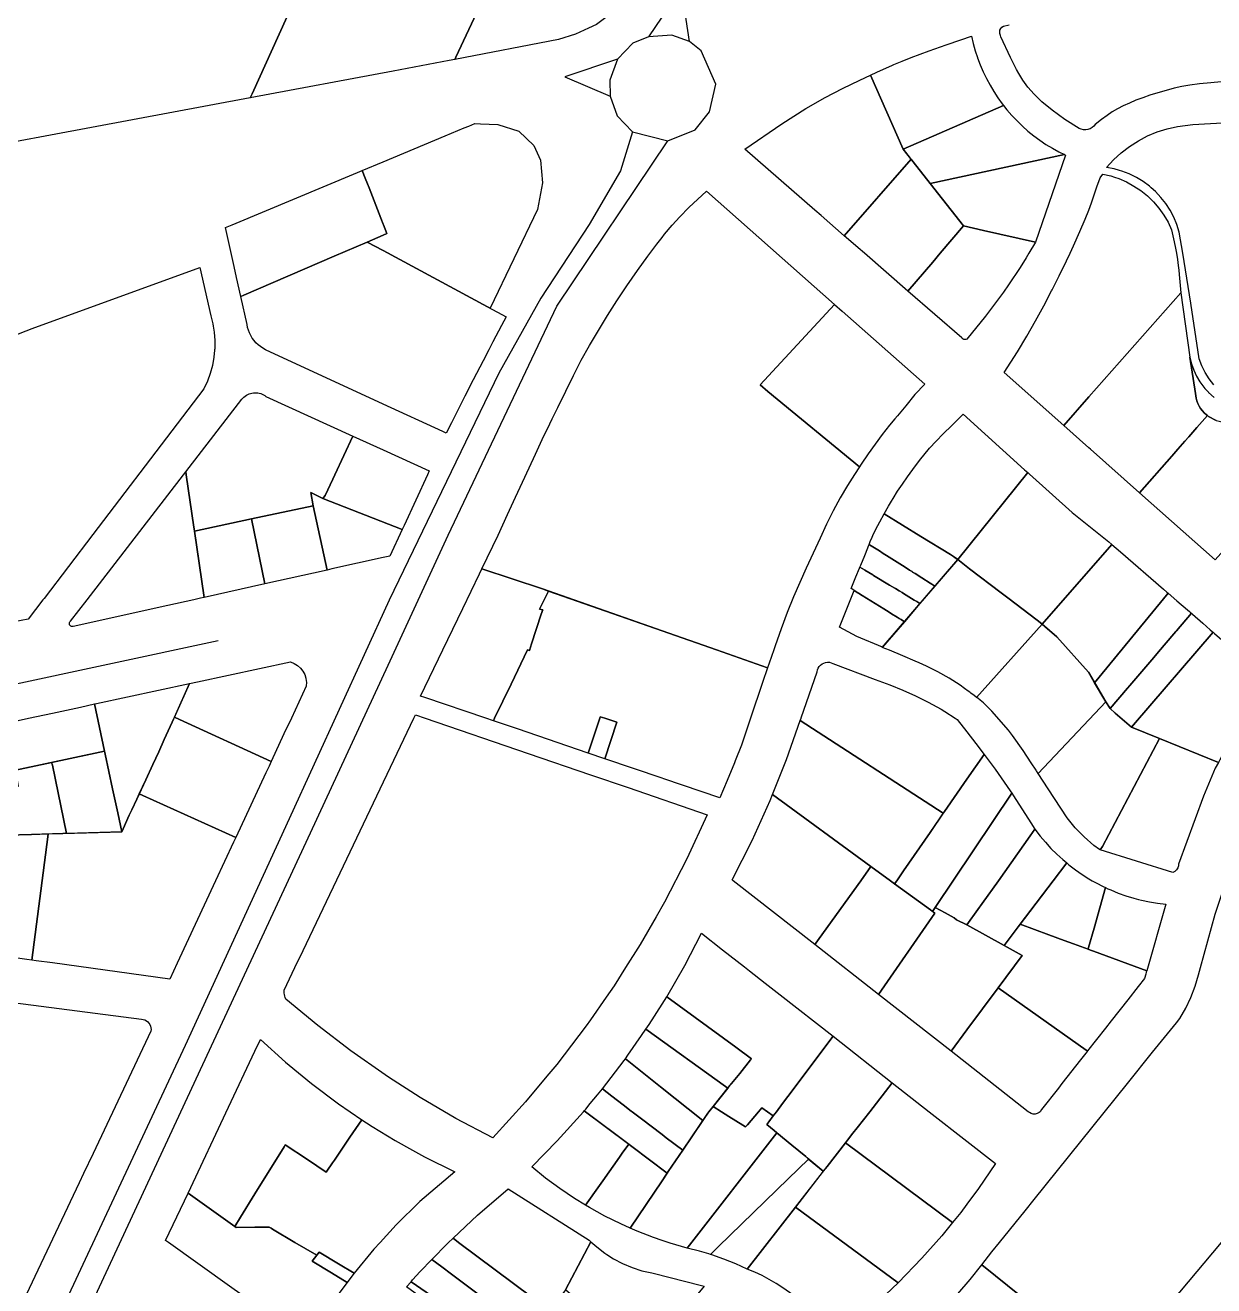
# Model space of a CAD drawing. Header units: metres. Extents: x 3 to 1027712, y 40 to 4430649.
# Drawn here: x 510171.3 to 510523.5, y 4409626.5 to 4410000.1 of the extents above; entities that cross this region are included whole.
import ezdxf

# ---------------------------------------------------------------- set-up
doc = ezdxf.new("R2010")
doc.units = ezdxf.units.M
doc.header["$MEASUREMENT"] = 0
doc.layers.add('A.ES.SDGC.CP.07003.cadastralparcel — CadastralParcel', color=1, linetype='Continuous')
doc.layers.add('Carreteras_5_km', color=2, linetype='Continuous', lineweight=30)
doc.layers.add('Cauces_artificiales_5_km', color=141, linetype='Continuous', lineweight=30)

msp = doc.modelspace()

# ---------------------------------------------------------------- linework, layer by layer
at = {"layer": 'A.ES.SDGC.CP.07003.cadastralparcel — CadastralParcel', "color": 7, "linetype": 'Continuous', "flags": 128}
for points in [[(510108.99, 4409954.46), (510110.03, 4409956.59), (510152.68, 4410043.97), (510179.21, 4410098.31), (510214.41, 4410170.43), (510266.74, 4410145.65), (510305.56, 4410128.02), (510284.68, 4410081.82), (510238.55, 4409979.79), (510237.99, 4409978.54), (510108.99, 4409954.46)], [(510352.83, 4410106.37), (510352.73, 4410106.16), (510346.4, 4410092.24), (510346.19, 4410091.78), (510339.55, 4410077.19), (510298.96, 4409990.58), (510298.65, 4409989.93), (510296.92, 4409989.6), (510280.35, 4409986.45), (510237.99, 4409978.54), (510238.55, 4409979.79), (510284.68, 4410081.82), (510305.56, 4410128.02), (510310.64, 4410125.71), (510329.74, 4410117.37), (510352.83, 4410106.37)], [(510338.26, 4409999.19), (510334.45, 4409997.4), (510329.33, 4409995.83), (510298.65, 4409989.93), (510298.96, 4409990.58), (510339.55, 4410077.19), (510346.19, 4410091.78), (510346.4, 4410092.24), (510352.73, 4410106.16), (510352.83, 4410106.37), (510361.04, 4410102.44), (510354.24, 4410087.51), (510381.75, 4410074.34), (510352.85, 4410012.4), (510350.82, 4410009.6), (510348.56, 4410006.98), (510346.07, 4410004.57), (510345.88, 4410004.41), (510343.38, 4410002.39), (510340.59, 4410000.32), (510338.26, 4409999.19)], [(510428.34, 4409988.22), (510428.78, 4409988.42), (510431.21, 4409989.44), (510433.86, 4409990.55), (510439.19, 4409992.54), (510444.23, 4409994.28), (510448.6, 4409995.76), (510451.78, 4409996.8), (510452.28, 4409994.64), (510452.87, 4409992.51), (510453.51, 4409990.55), (510453.56, 4409990.4), (510454.35, 4409988.33), (510455.22, 4409986.29), (510456.18, 4409984.29), (510457.23, 4409982.34), (510458.36, 4409980.43), (510459.58, 4409978.58), (510460.88, 4409976.78), (510461.25, 4409976.31), (510431.52, 4409963.31), (510421.79, 4409985.24), (510423.71, 4409986.13), (510428.34, 4409988.22)], [(510433.62, 4409960.65), (510433.83, 4409960.38), (510414.04, 4409937.68), (510407.16, 4409943.66), (510405.32, 4409945.26), (510384.54, 4409963.33), (510395.55, 4409970.88), (510402.67, 4409975.39), (510408.35, 4409978.63), (510413.51, 4409981.3), (510418.61, 4409983.77), (510421.79, 4409985.24), (510431.52, 4409963.31), (510433.62, 4409960.65)], [(510461.25, 4409976.31), (510462.25, 4409975.04), (510463.7, 4409973.36), (510465.23, 4409971.75), (510466.82, 4409970.21), (510468.48, 4409968.74), (510470.2, 4409967.34), (510471.98, 4409966.02), (510473.82, 4409964.78), (510475.71, 4409963.62), (510477.65, 4409962.55), (510479.28, 4409961.74), (510439.48, 4409953.22), (510434.45, 4409959.6), (510431.52, 4409963.31), (510461.25, 4409976.31)], [(510309.08, 4409916.28), (510308.37, 4409916.66), (510277.42, 4409933.28), (510272.7, 4409935.82), (510277.42, 4409937.85), (510278.52, 4409938.32), (510277.48, 4409940.98), (510277.42, 4409941.13), (510276.73, 4409942.9), (510273.23, 4409951.85), (510272.75, 4409953.07), (510272.09, 4409954.75), (510271.2, 4409957.04), (510277.42, 4409959.63), (510295.78, 4409967.28), (510301.45, 4409969.64), (510302.77, 4409970.19), (510304.54, 4409970.93), (510306.23, 4409970.89), (510311.38, 4409970.63), (510317.58, 4409968.71), (510322.1, 4409964.44), (510323.99, 4409960.13), (510324.61, 4409953.38), (510323.12, 4409945.46), (510309.08, 4409916.28)], [(510433.83, 4409960.38), (510434.45, 4409959.6), (510439.48, 4409953.22), (510449.41, 4409940.63), (510442.47, 4409932.49), (510440.24, 4409929.88), (510432.91, 4409921.28), (510420.01, 4409932.49), (510418.12, 4409934.13), (510415.28, 4409936.61), (510414.04, 4409937.68), (510433.83, 4409960.38)], [(510479.28, 4409961.74), (510479.64, 4409961.56), (510470.75, 4409935.78), (510455.34, 4409939.28), (510449.41, 4409940.63), (510439.48, 4409953.22), (510479.28, 4409961.74)], [(510269.78, 4409956.45), (510271.2, 4409957.04), (510272.09, 4409954.75), (510272.75, 4409953.07), (510273.23, 4409951.85), (510276.73, 4409942.9), (510277.42, 4409941.13), (510277.48, 4409940.98), (510278.52, 4409938.32), (510277.42, 4409937.85), (510272.7, 4409935.82), (510262.93, 4409931.62), (510236.14, 4409920.09), (510235.23, 4409919.7), (510233.96, 4409925.37), (510233.24, 4409928.6), (510230.66, 4409940.14), (510232.68, 4409940.98), (510269.78, 4409956.45)], [(510490.64, 4409955.98), (510493.06, 4409955.41), (510494.1, 4409955.07), (510495.43, 4409954.63), (510497.71, 4409953.64), (510499.89, 4409952.44), (510501.96, 4409951.06), (510503.89, 4409949.49), (510505.68, 4409947.75), (510507.3, 4409945.86), (510508.74, 4409943.84), (510510, 4409941.69), (510511.05, 4409939.43), (510511.57, 4409936.81), (510512.1, 4409934.55), (510512.49, 4409932.49), (510512.76, 4409930.66), (510513, 4409928.85), (510513.17, 4409927.51), (510513.3, 4409926.19), (510513.76, 4409920.79), (510486.55, 4409889.95), (510479.08, 4409881.48), (510461.44, 4409897.14), (510465.39, 4409903.27), (510468.15, 4409907.99), (510470.68, 4409912.47), (510473.13, 4409916.92), (510475.48, 4409921.36), (510475.63, 4409921.66), (510477.74, 4409925.8), (510479.91, 4409930.27), (510480.94, 4409932.49), (510481.98, 4409934.71), (510483.89, 4409938.99), (510485.47, 4409942.66), (510486.55, 4409945.32), (510487.33, 4409947.44), (510487.93, 4409949.28), (510488.45, 4409950.97), (510488.96, 4409952.5), (510489.43, 4409953.79), (510489.91, 4409954.85), (510490.64, 4409955.98)], [(510391.44, 4409891.57), (510418.55, 4409869.24), (510417.07, 4409867), (510415, 4409863.71), (510412.86, 4409860.04), (510410.76, 4409856.15), (510408.82, 4409852.2), (510406.88, 4409848.07), (510404.82, 4409843.67), (510402.76, 4409839.23), (510400.83, 4409834.97), (510398.99, 4409830.66), (510397.14, 4409826.06), (510395.32, 4409821.18), (510393.56, 4409816.14), (510393.17, 4409815.02), (510391.82, 4409811.08), (510391.34, 4409809.7), (510376.14, 4409815.02), (510360.05, 4409820.65), (510324.65, 4409833.03), (510306.64, 4409838.95), (510311.45, 4409849.02), (510314.27, 4409855.12), (510316.58, 4409860.19), (510318.7, 4409864.72), (510320.67, 4409868.94), (510322.53, 4409873.02), (510324.5, 4409877.28), (510326.75, 4409881.94), (510327.49, 4409883.46), (510329.14, 4409886.82), (510331.49, 4409891.64), (510333.8, 4409896.31), (510336.13, 4409900.8), (510338.57, 4409905.21), (510341.17, 4409909.65), (510343.88, 4409914.07), (510346.65, 4409918.44), (510349.59, 4409922.88), (510352.78, 4409927.43), (510355.86, 4409931.67), (510358.5, 4409935.19), (510360.05, 4409937.17), (510360.82, 4409938.16), (510363.05, 4409940.83), (510365.27, 4409943.32), (510367.97, 4409946.06), (510373.21, 4409950.9), (510411.17, 4409917.34), (510389.12, 4409893.48), (510391.44, 4409891.57)], [(510449.41, 4409940.63), (510455.34, 4409939.28), (510470.75, 4409935.78), (510468.74, 4409932.49), (510467.94, 4409931.17), (510466.16, 4409928.25), (510462.69, 4409923.12), (510461.22, 4409920.94), (510455.94, 4409913.87), (510450.34, 4409907.05), (510450.07, 4409906.95), (510449.79, 4409906.91), (510449.51, 4409906.95), (510449.25, 4409907.05), (510449.02, 4409907.21), (510448.84, 4409907.43), (510432.91, 4409921.28), (510440.24, 4409929.88), (510442.47, 4409932.49), (510449.41, 4409940.63)], [(510262.93, 4409931.62), (510272.7, 4409935.82), (510277.42, 4409933.28), (510308.37, 4409916.66), (510312.62, 4409914.37), (510313.87, 4409913.7), (510312.43, 4409911.08), (510309.92, 4409906.28), (510308.71, 4409903.94), (510307.01, 4409900.67), (510304.1, 4409895.04), (510301.62, 4409890.2), (510299.51, 4409886.01), (510297.64, 4409882.23), (510296.12, 4409879.17), (510295.05, 4409879.66), (510277.42, 4409887.82), (510242.56, 4409903.94), (510241.77, 4409904.37), (510241.03, 4409904.84), (510240.35, 4409905.39), (510239.71, 4409905.99), (510239.14, 4409906.64), (510238.62, 4409907.35), (510238.17, 4409908.1), (510237.78, 4409908.89), (510237.47, 4409909.7), (510237.24, 4409910.54), (510237.08, 4409911.4), (510235.23, 4409919.7), (510236.14, 4409920.09), (510262.93, 4409931.62)], [(510513.76, 4409920.79), (510516.48, 4409901.72), (510518.08, 4409890.91), (510518.27, 4409889.61), (510518.51, 4409888.8), (510518.82, 4409888.01), (510519.2, 4409887.25), (510519.64, 4409886.54), (510520.15, 4409885.86), (510520.72, 4409885.23), (510521.35, 4409884.66), (510521.66, 4409884.43), (510518.51, 4409880.85), (510516.14, 4409878.16), (510514.99, 4409876.85), (510512.86, 4409874.43), (510511.07, 4409872.39), (510501.53, 4409861.55), (510487.02, 4409874.43), (510486.55, 4409874.85), (510479.08, 4409881.48), (510486.55, 4409889.95), (510513.76, 4409920.79)], [(510413.42, 4409915.35), (510437.9, 4409893.71), (510434.97, 4409890.61), (510432.28, 4409887.33), (510429.77, 4409884.33), (510429.04, 4409883.46), (510427.45, 4409881.55), (510425.28, 4409878.79), (510423.2, 4409875.97), (510421.13, 4409873.05), (510419.09, 4409870.05), (510418.55, 4409869.24), (510391.44, 4409891.57), (510389.12, 4409893.48), (510411.17, 4409917.34), (510413.42, 4409915.35)], [(510260.19, 4409860.73), (510259.58, 4409859.81), (510256.6, 4409861.37), (510256.02, 4409861.57), (510256.69, 4409857.71), (510238.37, 4409853.79), (510221.5, 4409850.18), (510221.4, 4409850.84), (510221.33, 4409851.34), (510219.01, 4409866.9), (510218.9, 4409867.7), (510235.56, 4409889.26), (510235.85, 4409889.59), (510236.17, 4409889.9), (510236.51, 4409890.19), (510236.87, 4409890.44), (510237.26, 4409890.66), (510237.66, 4409890.84), (510238.08, 4409890.99), (510238.51, 4409891.09), (510238.95, 4409891.17), (510239.39, 4409891.2), (510239.83, 4409891.19), (510240.28, 4409891.14), (510240.71, 4409891.06), (510241.14, 4409890.94), (510241.55, 4409890.77), (510241.95, 4409890.58), (510242.33, 4409890.35), (510242.68, 4409890.09), (510268.4, 4409878.35), (510263.06, 4409866.9), (510262.46, 4409865.61), (510260.19, 4409860.73)], [(510467.46, 4409868.38), (510468.42, 4409867.52), (510447.65, 4409841.73), (510446.43, 4409842.66), (510445.51, 4409843.22), (510436.76, 4409848.57), (510425.83, 4409855.25), (510427.16, 4409857.6), (510428.03, 4409859.07), (510428.49, 4409859.85), (510429.85, 4409862.01), (510431.28, 4409864.11), (510432.8, 4409866.25), (510434.4, 4409868.48), (510436.02, 4409870.68), (510436.76, 4409871.62), (510437.63, 4409872.73), (510439.34, 4409874.73), (510441.26, 4409876.8), (510443.39, 4409878.97), (510445.9, 4409881.44), (510449.31, 4409884.79), (510467.46, 4409868.38)], [(510518.51, 4409880.85), (510521.66, 4409884.43), (510522.02, 4409884.15), (510522.74, 4409883.7), (510523.49, 4409883.31), (510524.28, 4409883), (510525.09, 4409882.76), (510525.92, 4409882.59), (510545.07, 4409879.22), (510543.68, 4409874.43), (510543.41, 4409873.5), (510542.44, 4409870.14), (510540.65, 4409863.96), (510539, 4409858.24), (510533.87, 4409852.62), (510531.44, 4409849.96), (510529.01, 4409847.3), (510523.9, 4409841.69), (510501.53, 4409861.55), (510511.07, 4409872.39), (510512.86, 4409874.43), (510514.99, 4409876.85), (510516.14, 4409878.16), (510518.51, 4409880.85)], [(510283.07, 4409850.67), (510259.58, 4409859.81), (510260.19, 4409860.73), (510262.46, 4409865.61), (510263.06, 4409866.9), (510268.4, 4409878.35), (510277.42, 4409874.23), (510291.07, 4409868), (510290.56, 4409866.9), (510283.59, 4409851.81), (510283.07, 4409850.67)], [(510218.9, 4409867.7), (510219.01, 4409866.9), (510221.33, 4409851.34), (510221.4, 4409850.84), (510224.41, 4409830.55), (510223.25, 4409830.29), (510221.31, 4409829.86), (510213.62, 4409828.15), (510185.51, 4409821.89), (510185.27, 4409821.88), (510185.03, 4409821.93), (510184.81, 4409822.04), (510184.63, 4409822.2), (510184.5, 4409822.41), (510184.43, 4409822.64), (510184.42, 4409822.89), (510184.47, 4409823.12), (510184.59, 4409823.34), (510184.75, 4409823.52), (510189.65, 4409829.86), (510213.62, 4409860.87), (510218.28, 4409866.9), (510218.9, 4409867.7)], [(510468.42, 4409867.52), (510468.97, 4409867.02), (510481.54, 4409855.67), (510492.45, 4409847), (510493.35, 4409846.19), (510472.64, 4409822.61), (510471.64, 4409823.46), (510470.82, 4409824.09), (510462.94, 4409830.09), (510460.52, 4409831.93), (510451.19, 4409839.04), (510447.65, 4409841.73), (510468.42, 4409867.52)], [(510259.58, 4409859.81), (510283.07, 4409850.67), (510279.43, 4409842.79), (510277.42, 4409842.34), (510262.22, 4409838.96), (510261.54, 4409838.81), (510260.78, 4409838.64), (510256.69, 4409857.71), (510256.02, 4409861.57), (510256.6, 4409861.37), (510259.58, 4409859.81)], [(510260.78, 4409838.64), (510242.3, 4409834.53), (510238.37, 4409853.79), (510256.69, 4409857.71), (510260.78, 4409838.64)], [(510446.93, 4409842.28), (510447.65, 4409841.73), (510440.9, 4409833.86), (510440.04, 4409834.41), (510439.48, 4409834.76), (510437.03, 4409836.32), (510435.02, 4409837.59), (510434.29, 4409838.06), (510434.13, 4409838.16), (510433.75, 4409838.4), (510433.36, 4409838.65), (510432.04, 4409839.49), (510426.54, 4409842.98), (510425.58, 4409843.59), (510424.47, 4409844.29), (510421.52, 4409846.16), (510421.4, 4409846.23), (510421.74, 4409847.1), (510422.27, 4409848.34), (510422.48, 4409848.83), (510423.43, 4409850.76), (510424.57, 4409852.93), (510425.83, 4409855.25), (510436.76, 4409848.57), (510445.51, 4409843.22), (510446.43, 4409842.66), (510446.93, 4409842.28)], [(510238.37, 4409853.79), (510242.3, 4409834.53), (510224.41, 4409830.55), (510221.5, 4409850.18), (510238.37, 4409853.79)], [(510440.04, 4409834.41), (510440.9, 4409833.86), (510436.47, 4409828.69), (510435.53, 4409829.27), (510434.95, 4409829.62), (510434.77, 4409829.74), (510431.61, 4409831.66), (510431.16, 4409831.94), (510430.48, 4409832.35), (510430.31, 4409832.45), (510429.19, 4409833.14), (510429.03, 4409833.24), (510427.48, 4409834.18), (510422.74, 4409837.07), (510422.53, 4409837.21), (510421.35, 4409837.92), (510420.17, 4409838.64), (510420, 4409838.75), (510418.69, 4409839.54), (510418.93, 4409840.11), (510420.1, 4409842.98), (510421.02, 4409845.27), (510421.25, 4409845.84), (510421.4, 4409846.23), (510421.52, 4409846.16), (510424.47, 4409844.29), (510425.58, 4409843.59), (510426.54, 4409842.98), (510432.04, 4409839.49), (510433.36, 4409838.65), (510433.75, 4409838.4), (510434.13, 4409838.16), (510434.29, 4409838.06), (510435.02, 4409837.59), (510437.03, 4409836.32), (510439.48, 4409834.76), (510440.04, 4409834.41)], [(510509.62, 4409832.12), (510510.04, 4409831.75), (510488.24, 4409805.24), (510487.74, 4409806.09), (510486.39, 4409808.4), (510477.04, 4409818.86), (510472.64, 4409822.61), (510493.35, 4409846.19), (510495.87, 4409844.02), (510508.64, 4409832.96), (510509.62, 4409832.12)], [(510453.25, 4409800.9), (510452.4, 4409801.56), (510451.98, 4409801.88), (510451.59, 4409802.18), (510451.29, 4409802.41), (510450.77, 4409802.78), (510449.65, 4409803.58), (510448.36, 4409804.49), (510445.11, 4409806.56), (510441.76, 4409808.48), (510438.46, 4409810.14), (510436.22, 4409811.17), (510435.08, 4409811.68), (510431.42, 4409813.26), (510427.46, 4409814.86), (510425.3, 4409815.68), (510447.65, 4409841.73), (510451.19, 4409839.04), (510460.52, 4409831.93), (510462.94, 4409830.09), (510470.82, 4409824.09), (510471.64, 4409823.46), (510472.64, 4409822.61), (510453.25, 4409800.9)], [(510324.65, 4409833.03), (510326.39, 4409832.42), (510323.75, 4409827.07), (510324.68, 4409826.84), (510324.25, 4409825.53), (510321.38, 4409816.78), (510320.74, 4409814.82), (510320.17, 4409815.02), (510315.3, 4409804.85), (510310.41, 4409794.74), (510310.09, 4409793.96), (510307.8, 4409794.74), (510289.72, 4409800.9), (510288.52, 4409801.31), (510295.12, 4409815.02), (510300.99, 4409827.21), (510305.97, 4409837.55), (510306.64, 4409838.95), (510324.65, 4409833.03)], [(510435.53, 4409829.27), (510436.47, 4409828.69), (510431.87, 4409823.34), (510430.87, 4409823.95), (510430.28, 4409824.32), (510429.75, 4409824.65), (510428.04, 4409825.71), (510427.38, 4409826.12), (510425.74, 4409827.14), (510419.39, 4409831.08), (510418.22, 4409831.81), (510418.03, 4409831.93), (510416.05, 4409833.15), (510417.47, 4409836.62), (510418.53, 4409839.15), (510418.69, 4409839.54), (510420, 4409838.75), (510420.17, 4409838.64), (510421.35, 4409837.92), (510422.53, 4409837.21), (510422.74, 4409837.07), (510427.48, 4409834.18), (510429.03, 4409833.24), (510429.19, 4409833.14), (510430.31, 4409832.45), (510430.48, 4409832.35), (510431.16, 4409831.94), (510431.61, 4409831.66), (510434.77, 4409829.74), (510434.95, 4409829.62), (510435.53, 4409829.27)], [(510425.38, 4409815.78), (510417.76, 4409818.94), (510412.63, 4409821.68), (510417.01, 4409832.55), (510418.03, 4409831.93), (510418.22, 4409831.81), (510419.39, 4409831.08), (510425.74, 4409827.14), (510427.38, 4409826.12), (510428.04, 4409825.71), (510429.75, 4409824.65), (510430.28, 4409824.32), (510430.87, 4409823.95), (510431.87, 4409823.34), (510425.38, 4409815.78)], [(510326.39, 4409832.42), (510360.05, 4409820.65), (510376.14, 4409815.02), (510391.34, 4409809.7), (510389.79, 4409805.3), (510386.28, 4409794.74), (510383.63, 4409786.79), (510381.73, 4409782.12), (510381.5, 4409781.55), (510379.34, 4409776.32), (510377.16, 4409771.11), (510360.55, 4409776.77), (510360.05, 4409776.94), (510343.09, 4409782.72), (510346.67, 4409793.57), (510343.12, 4409794.74), (510341.76, 4409795.19), (510341.61, 4409794.74), (510338.14, 4409784.4), (510317.17, 4409791.55), (510310.09, 4409793.96), (510310.41, 4409794.74), (510315.3, 4409804.85), (510320.17, 4409815.02), (510320.74, 4409814.82), (510321.38, 4409816.78), (510324.25, 4409825.53), (510324.68, 4409826.84), (510323.75, 4409827.07), (510326.39, 4409832.42)], [(510491.56, 4409799.57), (510488.24, 4409805.24), (510510.04, 4409831.75), (510512.61, 4409829.53), (510515.75, 4409826.81), (510516.31, 4409826.33), (510516.65, 4409826.04), (510516.89, 4409825.82), (510512.49, 4409820.65), (510512.27, 4409820.39), (510508.81, 4409816.34), (510506.62, 4409813.77), (510505.76, 4409812.75), (510498.64, 4409804.39), (510498.02, 4409803.67), (510492.85, 4409797.6), (510491.56, 4409799.57)], [(510499.18, 4409792.1), (510494.32, 4409796.2), (510492.85, 4409797.6), (510498.02, 4409803.67), (510498.64, 4409804.39), (510505.76, 4409812.75), (510506.62, 4409813.77), (510508.81, 4409816.34), (510512.27, 4409820.39), (510512.49, 4409820.65), (510516.89, 4409825.82), (510517.22, 4409825.54), (510520.27, 4409822.9), (510522.51, 4409820.97), (510523.08, 4409820.47), (510523.4, 4409820.19), (510499.78, 4409792.79), (510499.18, 4409792.1)], [(510472.64, 4409822.61), (510473.52, 4409821.87), (510477.04, 4409818.86), (510486.39, 4409808.4), (510491.56, 4409799.57), (510471.49, 4409778.34), (510470.98, 4409779.11), (510470.87, 4409779.29), (510469.42, 4409781.48), (510467.09, 4409785.19), (510463.94, 4409789.59), (510462.67, 4409791.22), (510457.74, 4409796.85), (510455.55, 4409799.03), (510455.31, 4409799.25), (510454.27, 4409800.12), (510453.58, 4409800.65), (510453.25, 4409800.9), (510472.64, 4409822.61)], [(510499.18, 4409792.1), (510499.78, 4409792.79), (510523.4, 4409820.19), (510523.57, 4409820.05), (510523.76, 4409819.88), (510530.11, 4409814.4), (510540.78, 4409805.17), (510536.57, 4409799.98), (510529.83, 4409790.22), (510528.06, 4409787.33), (510525.34, 4409782.41), (510524.89, 4409781.6), (510507.47, 4409788.75), (510499.18, 4409792.1)], [(510254.63, 4409804.26), (510250.2, 4409794.74), (510248.02, 4409790.06), (510244.21, 4409781.9), (510217.06, 4409794.34), (510215.54, 4409795.04), (510220.06, 4409805.01), (510222.44, 4409805.52), (510249.96, 4409811.44), (510249.99, 4409811.45), (510251.06, 4409810.99), (510252.04, 4409810.37), (510252.9, 4409809.59), (510253.61, 4409808.68), (510254.15, 4409807.66), (510254.51, 4409806.56), (510254.63, 4409805.84), (510254.67, 4409805.41), (510254.63, 4409804.26)], [(510401.26, 4409794.81), (510406.01, 4409808.51), (510406.13, 4409809.06), (510406.34, 4409809.58), (510406.64, 4409810.06), (510407.01, 4409810.48), (510407.46, 4409810.83), (510407.96, 4409811.09), (510408.5, 4409811.26), (510409.06, 4409811.33), (510409.62, 4409811.3), (510410.17, 4409811.17), (510410.69, 4409810.95), (510423.19, 4409806.25), (510427.54, 4409804.61), (510431.36, 4409803.09), (510435.12, 4409801.37), (510438.9, 4409799.5), (510442.74, 4409797.46), (510443.86, 4409796.72), (510446.88, 4409794.74), (510447.51, 4409794.33), (510450.36, 4409790.69), (510453.04, 4409787.26), (510455.45, 4409784.03), (510450.36, 4409776.66), (510443.73, 4409767.06), (510443.39, 4409766.57), (510400.99, 4409794.03), (510401.24, 4409794.74), (510401.26, 4409794.81)], [(510194.87, 4409784.95), (510191.88, 4409798.95), (510192.46, 4409799.07), (510220.06, 4409805.01), (510214.86, 4409793.52), (510212.56, 4409788.46), (510210.89, 4409784.77), (510209.18, 4409781), (510207.04, 4409776.44), (510204.38, 4409770.76), (510202.92, 4409767.58), (510202.18, 4409765.96), (510200.33, 4409761.93), (510199.95, 4409761.1), (510198.75, 4409766.73), (510197.24, 4409773.82), (510195.05, 4409784.09), (510194.87, 4409784.95)], [(510168.44, 4409779.31), (510168.26, 4409780.2), (510168.16, 4409780.69), (510168.07, 4409781.15), (510167.98, 4409781.62), (510167.92, 4409781.92), (510167.74, 4409782.81), (510166.62, 4409788.45), (510166.46, 4409789.27), (510166.31, 4409790.05), (510166.17, 4409790.74), (510166.13, 4409790.96), (510165.93, 4409791.96), (510165.66, 4409793.31), (510172.31, 4409794.74), (510179.43, 4409796.27), (510187.7, 4409798.05), (510191.88, 4409798.95), (510194.87, 4409784.95), (510168.44, 4409779.31)], [(510471.49, 4409778.34), (510491.56, 4409799.57), (510492.85, 4409797.6), (510494.32, 4409796.2), (510499.18, 4409792.1), (510507.47, 4409788.75), (510490.54, 4409756.72), (510489.92, 4409755.72), (510489.71, 4409755.8), (510487.95, 4409757.06), (510485.09, 4409759.54), (510482.47, 4409762.25), (510480.11, 4409765.2), (510474.44, 4409773.85), (510471.49, 4409778.34)], [(510320.38, 4409784.31), (510338.82, 4409778), (510349.98, 4409774.18), (510373.45, 4409766.15), (510367.39, 4409753.04), (510360.76, 4409740.21), (510358.3, 4409735.91), (510353.58, 4409727.67), (510349.24, 4409720.82), (510345.85, 4409715.47), (510343.5, 4409712.1), (510338.82, 4409705.36), (510337.6, 4409703.61), (510328.84, 4409692.12), (510325.95, 4409688.66), (510319.59, 4409681.03), (510309.86, 4409670.35), (510298.97, 4409676.15), (510288.34, 4409682.39), (510279.01, 4409688.39), (510277.96, 4409689.06), (510267.86, 4409696.14), (510258.06, 4409703.63), (510248.58, 4409711.52), (510248.4, 4409711.94), (510248.26, 4409712.38), (510248.15, 4409712.82), (510248.09, 4409713.28), (510248.06, 4409713.73), (510248.08, 4409714.19), (510251.25, 4409720.82), (510253.67, 4409725.89), (510286.54, 4409794.74), (510287.01, 4409795.73), (510289.9, 4409794.74), (510320.38, 4409784.31)], [(510343.09, 4409782.72), (510338.14, 4409784.4), (510341.61, 4409794.74), (510341.76, 4409795.19), (510343.12, 4409794.74), (510346.67, 4409793.57), (510343.09, 4409782.72)], [(510206.22, 4409771.88), (510205.13, 4409772.37), (510207.04, 4409776.44), (510209.18, 4409781), (510210.89, 4409784.77), (510212.56, 4409788.46), (510214.86, 4409793.52), (510215.54, 4409795.04), (510217.06, 4409794.34), (510244.21, 4409781.9), (510243.58, 4409780.54), (510242.65, 4409778.55), (510233.72, 4409759.37), (510206.22, 4409771.88)], [(510443.39, 4409766.57), (510439.46, 4409760.87), (510431.58, 4409749.46), (510429.59, 4409746.58), (510428.96, 4409745.67), (510427.72, 4409746.58), (510421.96, 4409750.79), (510392.82, 4409772.08), (510396.97, 4409782.48), (510400.99, 4409794.03), (510443.39, 4409766.57)], [(510524.89, 4409781.6), (510523.96, 4409779.92), (510520.51, 4409771.65), (510513.1, 4409751.44), (510513.08, 4409751.01), (510512.89, 4409750.35), (510512.52, 4409749.78), (510512, 4409749.33), (510511.37, 4409749.06), (510489.92, 4409755.72), (510490.54, 4409756.72), (510507.47, 4409788.75), (510524.89, 4409781.6)], [(510179.43, 4409780.85), (510179.09, 4409781.58), (510194.87, 4409784.95), (510195.05, 4409784.09), (510197.24, 4409773.82), (510198.75, 4409766.73), (510199.95, 4409761.1), (510183.55, 4409760.62), (510179.43, 4409780.85)], [(510440.97, 4409738.65), (510440.18, 4409737.48), (510439.59, 4409737.91), (510428.96, 4409745.67), (510429.59, 4409746.58), (510431.58, 4409749.46), (510439.46, 4409760.87), (510443.73, 4409767.06), (510450.36, 4409776.66), (510455.45, 4409784.03), (510458.75, 4409779.62), (510463.2, 4409773.17), (510463.65, 4409772.52), (510440.97, 4409738.65)], [(510183.55, 4409760.62), (510182.49, 4409760.59), (510173.22, 4409760.31), (510158.64, 4409759.89), (510157.56, 4409759.85), (510158.77, 4409772.3), (510169.36, 4409774.62), (510169.02, 4409776.31), (510168.57, 4409778.6), (510168.48, 4409779.07), (510168.44, 4409779.31), (510179.09, 4409781.58), (510179.43, 4409780.85), (510183.55, 4409760.62)], [(510178.15, 4409760.46), (510182.49, 4409760.59), (510199.95, 4409761.1), (510200.33, 4409761.93), (510202.18, 4409765.96), (510202.92, 4409767.58), (510204.38, 4409770.76), (510205.13, 4409772.37), (510206.22, 4409771.88), (510233.72, 4409759.37), (510233.06, 4409757.96), (510227.76, 4409746.58), (510216.38, 4409722.14), (510214.18, 4409717.43), (510179.43, 4409722.21), (510174.58, 4409722.88), (510173.32, 4409723.06), (510178.03, 4409759.55), (510178.15, 4409760.46)], [(510421.96, 4409750.79), (510418.94, 4409746.58), (510405.34, 4409727.64), (510381.14, 4409746.58), (510380.86, 4409746.8), (510386.76, 4409758.45), (510392.13, 4409770.35), (510392.82, 4409772.08), (510421.96, 4409750.79)], [(510469.12, 4409759.89), (510459.72, 4409746.58), (510454.88, 4409739.8), (510453.63, 4409738.04), (510450.36, 4409733.46), (510447.27, 4409734.99), (510446.58, 4409735.55), (510443.92, 4409737.02), (510440.97, 4409738.65), (510463.65, 4409772.52), (510464.17, 4409771.77), (510469.28, 4409763.72), (510470.54, 4409761.9), (510469.12, 4409759.89)], [(510470.54, 4409761.9), (510472.12, 4409759.81), (510473.66, 4409757.96), (510475.29, 4409756.17), (510477, 4409754.47), (510478.77, 4409752.83), (510479.96, 4409751.83), (510475.97, 4409746.58), (510465.62, 4409732.96), (510461.38, 4409727.38), (510450.36, 4409733.46), (510453.63, 4409738.04), (510454.88, 4409739.8), (510459.72, 4409746.58), (510469.12, 4409759.89), (510470.54, 4409761.9)], [(510534.28, 4409765.16), (510537.66, 4409762.6), (510592.73, 4409720.82), (510593.56, 4409720.19), (510537.66, 4409653.63), (510525.72, 4409639.41), (510493.79, 4409601.39), (510454.77, 4409632.8), (510457.8, 4409636.57), (510460.09, 4409639.41), (510467.61, 4409648.75), (510470.33, 4409652.13), (510497.99, 4409686.53), (510505.4, 4409695.74), (510512.45, 4409704.5), (510513.48, 4409705.78), (510515.26, 4409708.82), (510516.78, 4409712), (510518.04, 4409715.29), (510519.03, 4409718.67), (510519.61, 4409720.82), (510523.92, 4409736.69), (510528.77, 4409751.04), (510534.28, 4409765.16)], [(510157.56, 4409759.85), (510158.64, 4409759.89), (510173.22, 4409760.31), (510178.15, 4409760.46), (510178.03, 4409759.55), (510173.32, 4409723.06), (510171.78, 4409723.27), (510165.66, 4409724.11), (510163.95, 4409724.34), (510157.82, 4409725.18), (510154.94, 4409725.58), (510154.01, 4409725.71), (510157.45, 4409758.83), (510157.56, 4409759.85)], [(510428.96, 4409745.67), (510439.59, 4409737.91), (510440.89, 4409736.96), (510424.23, 4409712.85), (510405.34, 4409727.64), (510418.94, 4409746.58), (510421.96, 4409750.79), (510427.72, 4409746.58), (510428.96, 4409745.67)], [(510474.67, 4409730.57), (510466.19, 4409733.71), (510475.97, 4409746.58), (510479.96, 4409751.83), (510480.62, 4409751.28), (510482.54, 4409749.82), (510484.52, 4409748.43), (510486.56, 4409747.14), (510487.54, 4409746.58), (510488.66, 4409745.94), (510490.8, 4409744.84), (510491.45, 4409744.55), (510488.05, 4409732.47), (510486.45, 4409726.8), (510486.3, 4409726.26), (510481.94, 4409727.88), (510479.17, 4409728.91), (510474.67, 4409730.57)], [(510487.03, 4409725.99), (510486.3, 4409726.26), (510486.45, 4409726.8), (510488.05, 4409732.47), (510491.45, 4409744.55), (510492.16, 4409744.22), (510493, 4409743.83), (510495.23, 4409742.92), (510497.51, 4409742.12), (510499.82, 4409741.41), (510501.21, 4409741.05), (510502.15, 4409740.81), (510504.51, 4409740.31), (510506.9, 4409739.91), (510509.29, 4409739.63), (510503.66, 4409719.83), (510487.9, 4409725.67), (510487.03, 4409725.99)], [(510440.97, 4409738.65), (510443.92, 4409737.02), (510446.58, 4409735.55), (510447.27, 4409734.99), (510450.36, 4409733.46), (510461.38, 4409727.38), (510466.75, 4409724.42), (510459.62, 4409714.82), (510450.36, 4409702.36), (510445.68, 4409696.06), (510424.23, 4409712.85), (510440.89, 4409736.96), (510440.18, 4409737.48), (510440.97, 4409738.65)], [(510465.95, 4409733.4), (510466.19, 4409733.71), (510474.67, 4409730.57), (510479.17, 4409728.91), (510481.94, 4409727.88), (510486.3, 4409726.26), (510487.03, 4409725.99), (510487.9, 4409725.67), (510503.66, 4409719.83), (510503.55, 4409719.46), (510503.39, 4409718.88), (510503.04, 4409717.65), (510501.17, 4409715.27), (510498.06, 4409711.31), (510493.17, 4409705.09), (510491.46, 4409702.91), (510486.14, 4409696.14), (510485.77, 4409696.4), (510459.62, 4409714.82), (510466.75, 4409724.42), (510461.38, 4409727.38), (510465.62, 4409732.96), (510465.95, 4409733.4)], [(510386.57, 4409693.79), (510381.89, 4409697.22), (510361.42, 4409712.18), (510366.77, 4409721.5), (510371.72, 4409731.03), (510378, 4409726.11), (510380.11, 4409724.46), (510384.48, 4409721.03), (510386.01, 4409719.83), (510390.62, 4409716.22), (510395.03, 4409712.77), (510410.71, 4409700.48), (510397.3, 4409682.6), (510395.77, 4409680.56), (510393.96, 4409678.14), (510393.01, 4409676.88), (510391.27, 4409678.14), (510389.64, 4409679.32), (510388.66, 4409678.14), (510385.33, 4409674.23), (510385, 4409673.85), (510384.8, 4409673.61), (510384.01, 4409674.11), (510379.85, 4409676.76), (510377.68, 4409678.14), (510375.21, 4409679.72), (510379.76, 4409685.36), (510380.66, 4409686.47), (510383.09, 4409689.48), (510386.3, 4409693.51), (510386.57, 4409693.79)], [(510459.62, 4409714.82), (510485.77, 4409696.4), (510486.14, 4409696.14), (510485.98, 4409695.93), (510484.03, 4409693.46), (510478.54, 4409686.47), (510477.49, 4409685.13), (510472.5, 4409678.78), (510472.05, 4409678.14), (510471.75, 4409677.85), (510471.22, 4409677.56), (510470.64, 4409677.41), (510470.03, 4409677.42), (510469.45, 4409677.57), (510468.92, 4409677.87), (510468.58, 4409678.14), (510450.36, 4409692.4), (510445.68, 4409696.06), (510450.36, 4409702.36), (510459.62, 4409714.82)], [(510356.22, 4409703.97), (510360.05, 4409710.02), (510361.42, 4409712.18), (510381.89, 4409697.22), (510386.57, 4409693.79), (510386.3, 4409693.51), (510383.09, 4409689.48), (510380.66, 4409686.47), (510380.59, 4409686.38), (510379.76, 4409685.36), (510379.54, 4409685.09), (510378.86, 4409685.59), (510355.28, 4409702.6), (510356.22, 4409703.97)], [(510372.54, 4409676.16), (510372.13, 4409675.55), (510359.63, 4409685.51), (510349.17, 4409693.83), (510349.94, 4409694.84), (510353.97, 4409700.7), (510355.28, 4409702.6), (510378.86, 4409685.59), (510379.54, 4409685.09), (510375.21, 4409679.72), (510373.89, 4409678.14), (510373.6, 4409677.72), (510372.54, 4409676.16)], [(510231.57, 4409679.46), (510239.4, 4409696.04), (510241.04, 4409699.51), (510248.45, 4409692.81), (510253.41, 4409688.73), (510256.17, 4409686.45), (510264.17, 4409680.45), (510271.08, 4409675.75), (510267.58, 4409670.59), (510262.75, 4409663.48), (510262.6, 4409663.26), (510260.56, 4409660.25), (510254.99, 4409663.94), (510248.41, 4409668.3), (510248.08, 4409667.76), (510239.4, 4409653.79), (510235.13, 4409646.9), (510233.41, 4409644.14), (510219.58, 4409654.04), (510231.57, 4409679.46)], [(510391.69, 4409675.12), (510393.01, 4409676.88), (510393.96, 4409678.14), (510395.77, 4409680.56), (510397.3, 4409682.6), (510410.71, 4409700.48), (510428.26, 4409686.73), (510421.58, 4409678.14), (510417.88, 4409673.39), (510416.59, 4409671.74), (510414.99, 4409669.67), (510414.37, 4409668.87), (510408.93, 4409661.87), (510407.84, 4409660.47), (510403.09, 4409664.42), (510402.61, 4409664.82), (510398.55, 4409668.19), (510394.08, 4409671.91), (510393.3, 4409672.56), (510392.19, 4409673.49), (510391.12, 4409674.37), (510391.69, 4409675.12)], [(510348.8, 4409693.34), (510349.17, 4409693.83), (510359.63, 4409685.51), (510372.13, 4409675.55), (510366.16, 4409666.71), (510361.29, 4409670.42), (510360.05, 4409671.37), (510353.91, 4409676.06), (510351.19, 4409678.14), (510350.93, 4409678.34), (510348.51, 4409680.19), (510345.15, 4409682.75), (510342.36, 4409684.88), (510348.8, 4409693.34)], [(510337.43, 4409678.91), (510338.79, 4409680.56), (510339.85, 4409681.84), (510340.94, 4409683.16), (510342.36, 4409684.88), (510345.15, 4409682.75), (510348.51, 4409680.19), (510350.93, 4409678.34), (510351.19, 4409678.14), (510353.91, 4409676.06), (510360.05, 4409671.37), (510361.29, 4409670.42), (510366.16, 4409666.71), (510361.88, 4409660.38), (510361.57, 4409659.93), (510351.05, 4409667.82), (510336.96, 4409678.39), (510337.43, 4409678.91)], [(510417.88, 4409673.39), (510421.58, 4409678.14), (510428.26, 4409686.73), (510439.23, 4409678.14), (510450.36, 4409669.42), (510458.83, 4409662.78), (510453.84, 4409655.42), (510450.36, 4409650.73), (510448.54, 4409648.28), (510446.12, 4409645.28), (510414.37, 4409668.87), (510414.99, 4409669.67), (510416.59, 4409671.74), (510417.88, 4409673.39)], [(510375.21, 4409679.72), (510377.68, 4409678.14), (510379.85, 4409676.76), (510384.01, 4409674.11), (510384.8, 4409673.61), (510385, 4409673.85), (510385.33, 4409674.23), (510388.66, 4409678.14), (510389.64, 4409679.32), (510391.27, 4409678.14), (510393.01, 4409676.88), (510391.69, 4409675.12), (510391.12, 4409674.37), (510392.19, 4409673.49), (510393.3, 4409672.56), (510394.08, 4409671.91), (510367.51, 4409637.74), (510362.48, 4409639.18), (510360.05, 4409640), (510357.52, 4409640.86), (510352.63, 4409642.75), (510350.58, 4409643.65), (510360.05, 4409657.66), (510361.88, 4409660.38), (510366.16, 4409666.71), (510373.6, 4409677.72), (510373.89, 4409678.14), (510375.21, 4409679.72)], [(510271.08, 4409675.75), (510272.43, 4409674.83), (510274.12, 4409673.79), (510280.94, 4409669.58), (510286.08, 4409666.72), (510289.68, 4409664.72), (510298.63, 4409660.27), (510288.23, 4409651.53), (510281.26, 4409644.61), (510276.51, 4409639.41), (510274.65, 4409637.37), (510268.79, 4409630.26), (510264.18, 4409633.05), (510258.43, 4409636.53), (510257.73, 4409635.58), (510254.5, 4409637.5), (510251.28, 4409639.41), (510244.6, 4409643.37), (510244.2, 4409643.61), (510243.64, 4409643.94), (510239.4, 4409643.88), (510233.89, 4409643.8), (510233.41, 4409644.14), (510235.13, 4409646.9), (510239.4, 4409653.79), (510248.08, 4409667.76), (510248.41, 4409668.3), (510254.99, 4409663.94), (510260.56, 4409660.25), (510262.6, 4409663.26), (510262.75, 4409663.48), (510267.58, 4409670.59), (510271.08, 4409675.75)], [(510337.39, 4409650.42), (510334.08, 4409652.44), (510329.74, 4409655.36), (510325.53, 4409658.48), (510321.46, 4409661.79), (510329, 4409669.46), (510336.74, 4409678.14), (510336.96, 4409678.39), (510350.16, 4409668.49), (510348.26, 4409665.81), (510347.45, 4409664.65), (510342.47, 4409657.61), (510341.52, 4409656.26), (510337.39, 4409650.42)], [(510403.09, 4409664.42), (510403.47, 4409664.1), (510397.45, 4409658.24), (510376.82, 4409638.16), (510374.43, 4409635.83), (510373.89, 4409636), (510371.17, 4409636.81), (510367.51, 4409637.74), (510394.08, 4409671.91), (510398.55, 4409668.19), (510402.61, 4409664.82), (510403.09, 4409664.42)], [(510351.05, 4409667.82), (510361.57, 4409659.93), (510360.05, 4409657.66), (510350.58, 4409643.65), (510347.84, 4409644.86), (510343.14, 4409647.18), (510338.55, 4409649.71), (510337.39, 4409650.42), (510341.52, 4409656.26), (510342.47, 4409657.61), (510347.45, 4409664.65), (510348.26, 4409665.81), (510350.16, 4409668.49), (510351.05, 4409667.82)], [(510414.37, 4409668.87), (510446.12, 4409645.28), (510442.95, 4409641.36), (510437.06, 4409634.7), (510430.02, 4409627.45), (510399.58, 4409649.86), (510408.93, 4409661.87), (510414.37, 4409668.87)], [(510385.32, 4409631.52), (510381.87, 4409633.07), (510378.36, 4409634.47), (510374.79, 4409635.72), (510374.43, 4409635.83), (510376.82, 4409638.16), (510397.45, 4409658.24), (510403.47, 4409664.1), (510407.84, 4409660.47), (510399.58, 4409649.86), (510385.32, 4409631.52)], [(510219.58, 4409654.04), (510233.41, 4409644.14), (510233.89, 4409643.8), (510239.4, 4409643.88), (510243.64, 4409643.94), (510244.2, 4409643.61), (510244.6, 4409643.37), (510251.28, 4409639.41), (510254.5, 4409637.5), (510257.73, 4409635.58), (510256.42, 4409633.81), (510262.1, 4409630.35), (510266.7, 4409627.54), (510253.96, 4409610.67), (510239.4, 4409621.08), (510231.88, 4409626.46), (510213.77, 4409639.41), (510212.95, 4409640), (510219.58, 4409654.04)], [(510326.85, 4409619.17), (510299.75, 4409639.41), (510298.12, 4409640.66), (510305.39, 4409647.48), (510314.47, 4409655.27), (510338.45, 4409640.11), (510338.99, 4409639.62), (510331.45, 4409625.38), (510330.06, 4409623.5), (510326.85, 4409619.17)], [(510399.58, 4409649.86), (510430.02, 4409627.45), (510424.47, 4409622.14), (510417.78, 4409616.28), (510410.86, 4409610.7), (510409.5, 4409612.66), (510408.05, 4409614.57), (510406.53, 4409616.4), (510404.92, 4409618.18), (510403.24, 4409619.88), (510401.49, 4409621.5), (510399.67, 4409623.05), (510397.79, 4409624.52), (510395.84, 4409625.91), (510393.84, 4409627.21), (510391.78, 4409628.42), (510389.67, 4409629.55), (510387.52, 4409630.58), (510385.32, 4409631.52), (510399.58, 4409649.86)], [(510326.85, 4409619.17), (510321.42, 4409612.27), (510321.14, 4409612.46), (510319.34, 4409613.8), (510314.68, 4409617.28), (510312.06, 4409619.24), (510311.15, 4409619.92), (510307.19, 4409622.88), (510297.26, 4409630.29), (510295.15, 4409631.87), (510294.77, 4409632.16), (510291.84, 4409634.35), (510293.56, 4409636.11), (510294.71, 4409637.3), (510296.14, 4409638.76), (510296.67, 4409639.3), (510298.12, 4409640.66), (510299.75, 4409639.41), (510326.85, 4409619.17)], [(510371.75, 4409626.61), (510372.57, 4409626.45), (510354.85, 4409605.19), (510331.45, 4409625.38), (510338.99, 4409639.62), (510340.69, 4409638.05), (510343.1, 4409636.18), (510343.68, 4409635.79), (510345.67, 4409634.54), (510348.37, 4409633.12), (510351.18, 4409631.95), (510354.09, 4409631.02), (510357.06, 4409630.36), (510357.42, 4409630.29), (510371.75, 4409626.61)], [(510257.73, 4409635.58), (510258.43, 4409636.53), (510264.18, 4409633.05), (510268.79, 4409630.26), (510268.41, 4409629.8), (510266.7, 4409627.54), (510262.1, 4409630.35), (510256.42, 4409633.81), (510257.73, 4409635.58)], [(510286.13, 4409628.27), (510288.33, 4409630.74), (510291.84, 4409634.35), (510294.77, 4409632.16), (510295.15, 4409631.87), (510297.26, 4409630.29), (510307.19, 4409622.88), (510311.15, 4409619.92), (510312.06, 4409619.24), (510314.68, 4409617.28), (510319.34, 4409613.8), (510321.14, 4409612.46), (510321.42, 4409612.27), (510316.29, 4409605.75), (510315.77, 4409606.14), (510314.27, 4409607.26), (510310.1, 4409610.37), (510309.13, 4409611.09), (510301.28, 4409616.96), (510300.6, 4409617.47), (510285.67, 4409627.76), (510286.13, 4409628.27)], [(510300.6, 4409617.47), (510281.21, 4409591.65), (510273.97, 4409596.93), (510276.22, 4409599.94), (510281.33, 4409606.78), (510285.56, 4409612.43), (510287.34, 4409614.8), (510290.89, 4409619.55), (510291.75, 4409620.71), (510287.93, 4409623.56), (510284.33, 4409626.25), (510285.67, 4409627.76), (510300.6, 4409617.47)]]:
    msp.add_lwpolyline(points, close=True, dxfattribs=at)
for points in [[(510528.77, 4409983.58), (510522.66, 4409983.01), (510519.3, 4409982.67), (510516.49, 4409982.3), (510514.1, 4409981.9), (510511.83, 4409981.41), (510509.4, 4409980.77), (510506.94, 4409980.04), (510504.62, 4409979.32), (510502.47, 4409978.6), (510500.45, 4409977.84), (510498.54, 4409977.03), (510496.71, 4409976.17), (510495.01, 4409975.29), (510493.46, 4409974.38), (510491.92, 4409973.37), (510490.25, 4409972.19), (510488.42, 4409970.66), (510487.98, 4409970.16), (510487.47, 4409969.74), (510486.89, 4409969.42), (510486.55, 4409969.31), (510486.26, 4409969.21), (510485.6, 4409969.11), (510484.93, 4409969.13), (510484.29, 4409969.27), (510483.67, 4409969.52), (510479.4, 4409972.18), (510475.62, 4409974.9), (510472.63, 4409977.41), (510470.33, 4409979.67), (510468.48, 4409981.73), (510466.93, 4409983.76), (510465.77, 4409985.75), (510465.05, 4409986.97), (510463.32, 4409990.55), (510460.39, 4409996.62), (510460.32, 4409997.06), (510460.12, 4409997.68), (510460.1, 4409997.95), (510460.12, 4409998.34), (510460.17, 4409998.59), (510460.44, 4409999.12), (510460.73, 4409999.46), (510461.26, 4409999.79), (510462.93, 4410000.23)], [(510523.55, 4409893.57), (510522.21, 4409895.32), (510521.03, 4409897.19), (510520.03, 4409899.15), (510519.2, 4409901.19), (510516.69, 4409917.75), (510514.33, 4409932.49), (510513.32, 4409938.77), (510512.61, 4409941.01), (510511.7, 4409943.18), (510510.61, 4409945.26), (510509.32, 4409947.23), (510507.87, 4409949.08), (510506.26, 4409950.79), (510504.98, 4409951.92), (510504.5, 4409952.35), (510502.61, 4409953.75), (510500.61, 4409954.97), (510498.5, 4409956), (510496.3, 4409956.85), (510495.57, 4409957.06), (510494.04, 4409957.49), (510491.73, 4409957.93), (510493.83, 4409960.21), (510496.12, 4409962.3), (510498.58, 4409964.19), (510501.19, 4409965.85), (510503.94, 4409967.29), (510506.81, 4409968.47), (510509.76, 4409969.4), (510512.79, 4409970.08), (510517.34, 4409970.67), (510566.1, 4409973.47)], [(510163.43, 4409906.36), (510173.41, 4409910.2), (510173.41, 4409910.2), (510223.04, 4409928.34), (510226.36, 4409913.95), (510226.95, 4409911.55), (510227.06, 4409910.87), (510227.33, 4409909.11), (510227.5, 4409906.65), (510227.48, 4409904.18), (510227.45, 4409903.88), (510227.44, 4409903.81), (510227.24, 4409901.72), (510226.81, 4409899.29), (510226.17, 4409896.91), (510225.34, 4409894.58), (510224.31, 4409892.34), (510216.39, 4409881.97), (510191.33, 4409849.14), (510176.91, 4409830.25), (510176.57, 4409829.8), (510172.2, 4409824.08), (510168.02, 4409823.33)], [(510524.28, 4409883), (510523.49, 4409883.31), (510522.74, 4409883.7), (510522.02, 4409884.15), (510521.66, 4409884.43), (510521.35, 4409884.66), (510520.72, 4409885.23), (510520.15, 4409885.86), (510519.64, 4409886.54), (510519.2, 4409887.25), (510518.82, 4409888.01), (510518.51, 4409888.8), (510518.27, 4409889.61), (510518.08, 4409890.91), (510516.48, 4409901.72), (510516.93, 4409899.79), (510517.58, 4409897.91), (510518.42, 4409896.1), (510519.43, 4409894.39), (510520.61, 4409892.79), (510520.87, 4409892.47), (510521.94, 4409891.31), (510522.02, 4409891.23), (510523.63, 4409889.79)], [(510162.27, 4409711.2), (510205.78, 4409705.58), (510206.29, 4409705.5), (510206.78, 4409705.34), (510207.24, 4409705.09), (510207.65, 4409704.78), (510208, 4409704.4), (510208.29, 4409703.97), (510208.49, 4409703.49), (510208.61, 4409702.99), (510208.65, 4409702.47), (510208.6, 4409701.96), (510191.44, 4409665.76), (510188.62, 4409659.82), (510187.3, 4409657.03), (510170.69, 4409621.99)], [(510447.74, 4409624.14), (510451.35, 4409628.4), (510454.77, 4409632.8), (510454.77, 4409632.8), (510493.79, 4409601.39)]]:
    msp.add_lwpolyline(points, dxfattribs=at)
at = {"layer": 'Carreteras_5_km'}
for p, q in [((510365.77, 4410011.04, 1.14), (510356.06, 4409996.69, 1.03)), ((510368.16, 4409995.24, 1.01), (510365.77, 4410011.04, 1.14)), ((510371.62, 4409992.52, 0.99), (510368.16, 4409995.24, 1.01)), ((510346.83, 4409990.01, 1), (510331.2, 4409984.8, 0.87)), ((510331.2, 4409984.8, 0.87), (510344.63, 4409979.02, 1)), ((510351.31, 4409968.51, 1.05), (510361.79, 4409965.85, 1.04))]:
    msp.add_line(p, q, dxfattribs=at)
for points in [[(510368.16, 4409995.24, 1.01), (510362.9, 4409997.12, 1.03), (510356.06, 4409996.69, 1.03)], [(510356.06, 4409996.69, 1.03), (510351.42, 4409994.72, 0.99), (510346.83, 4409990.01, 1)], [(510346.83, 4409990.01, 1), (510344.56, 4409983.84, 1.01), (510344.63, 4409979.02, 1)], [(510374.13, 4409974.44, 1.04), (510375.98, 4409982.62, 1.05), (510371.62, 4409992.52, 0.99)], [(510344.63, 4409979.02, 1), (510346.77, 4409973.26, 1.01), (510351.31, 4409968.51, 1.05)], [(510361.79, 4409965.85, 1.04), (510369.89, 4409969.09, 1.01), (510374.13, 4409974.44, 1.04)], [(510351.31, 4409968.51, 1.05), (510347.74, 4409956.9, 1.26), (510338.42, 4409941.07, 1.33), (510324.15, 4409919.19, 1.23), (510311.73, 4409896.99, 1.17), (510279.17, 4409829.69, 0.98)], [(510130.09, 4409490.46, 0), (510255.83, 4409760.8, 0.94), (510278.9, 4409810.41, 0.87), (510296.71, 4409848.93, 0), (510328.86, 4409916.8, 0), (510361.79, 4409965.85, 1.04)], [(510279.17, 4409829.69, 0.98), (510249.51, 4409764.88, 1.01), (510218.78, 4409697.73, 1.11), (510177.82, 4409610.2, 1.15)]]:
    msp.add_polyline3d(points, dxfattribs=at)
at = {"layer": 'Cauces_artificiales_5_km'}
msp.add_polyline3d([(509686.07, 4409701.84, 0.4), (509909.77, 4409749.44, 1.17), (510228.56, 4409817.74, 0.52)], dxfattribs=at)

doc.saveas('drawing.dxf')
